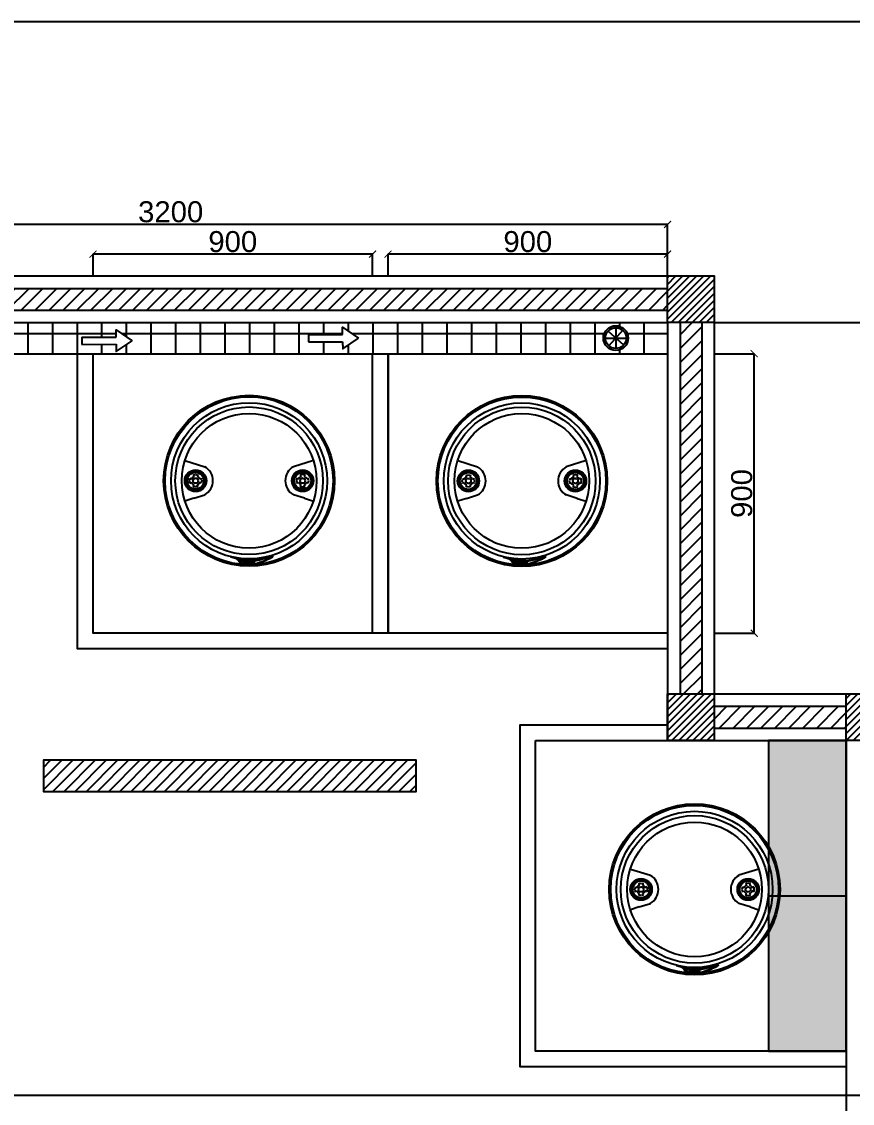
# Model space of a CAD drawing. Header units: millimetres. Extents: x -152054 to 94068, y -14280 to 91468.
# Drawn here: x -74849 to -72174, y 28618 to 32099 of the extents above; entities that cross this region are included whole.
import ezdxf

# ---------------------------------------------------------------- set-up
doc = ezdxf.new("R2010")
doc.units = ezdxf.units.MM
doc.layers.add('Edges', color=7, linetype='Continuous')
doc.styles.get("Standard").update_dxf_attribs({"font": 'arial.ttf'})
doc.dimstyles.new('ISO-25', dxfattribs={"dimtxt": 67.5, "dimasz": 22.5, "dimexe": 1.25, "dimexo": 0.625, "dimgap": 5.63, "dimtad": 1, "dimtoh": 1, "dimdec": 0, "dimtxsty": 'Standard', "dimblk": 'ARCHTICK', "dimcen": 2.5, "dimclrd": 40, "dimclre": 40, "dimclrt": 1, "dimadec": 0, "dimazin": 0, "dimtfac": 1, "dimtdec": 0, "dimtmove": 0, "dimatfit": 3, "dimldrblk": 'BOXFILLED', "dimfxl": 1, "dimarcsym": 0})
pattern_1 = [(45, (17246.474, -14624.232), (-22.45064, 22.45064), [])]

# ---------------------------------------------------------------- blocks, each defined once
blk = doc.blocks.new('plasticwaterdrumplan')
at = {"layer": 'Edges'}
for p, q in [((19.15, 3.55), (22, 2.66)), ((37.52, 3.55), (34.66, 2.66)), ((19.8, 0.65), (19.83, 0.88)), ((19.83, 0.42), (19.8, 0.65)), ((19.83, 0.88), (19.88, 1)), ((19.88, 0.3), (19.83, 0.42)), ((19.88, 1), (20.09, 0.86)), ((19.88, 0.3), (20.09, 0.44)), ((20.09, 0.86), (20.13, 0.97)), ((20.13, 0.33), (20.09, 0.44)), ((20.13, 0.97), (20.23, 1.1)), ((20.23, 0.2), (20.13, 0.33)), ((20.23, 1.1), (20.36, 1.2)), ((20.36, 0.1), (20.23, 0.2)), ((20.33, 1.45), (20.45, 1.5)), ((20.33, 1.45), (20.47, 1.24)), ((20.33, -0.15), (20.47, 0.06)), ((20.36, 1.2), (20.47, 1.24)), ((20.47, 0.06), (20.36, 0.1)), ((20.45, 1.5), (20.68, 1.53)), ((20.68, 1.53), (20.91, 1.5)), ((20.68, 1.01), (20.77, 1)), ((21.03, 1.45), (20.89, 1.24)), ((20.89, 1.24), (21, 1.2)), ((21, 0.1), (20.89, 0.06)), ((21.03, -0.15), (20.89, 0.06)), ((20.91, 1.5), (21.03, 1.45)), ((21, 1.2), (21.13, 1.1)), ((21.13, 0.2), (21, 0.1)), ((21.13, 1.1), (21.23, 0.97)), ((21.23, 0.33), (21.13, 0.2)), ((21.23, 0.97), (21.27, 0.86)), ((21.27, 0.44), (21.23, 0.33)), ((21.48, 1), (21.27, 0.86)), ((21.48, 0.3), (21.27, 0.44)), ((21.48, 1), (21.53, 0.88)), ((21.53, 0.42), (21.48, 0.3)), ((21.53, 0.88), (21.56, 0.65)), ((21.56, 0.65), (21.53, 0.42)), ((35.13, 0.88), (35.1, 0.65)), ((35.1, 0.65), (35.13, 0.42)), ((35.19, 1), (35.13, 0.88)), ((35.13, 0.42), (35.19, 0.3)), ((35.19, 1), (35.39, 0.86)), ((35.19, 0.3), (35.39, 0.44)), ((35.44, 0.97), (35.39, 0.86)), ((35.39, 0.44), (35.44, 0.33)), ((35.54, 1.1), (35.44, 0.97)), ((35.44, 0.33), (35.54, 0.2)), ((35.67, 1.2), (35.54, 1.1)), ((35.54, 0.2), (35.67, 0.1)), ((35.76, 1.5), (35.63, 1.45)), ((35.63, 1.45), (35.78, 1.24)), ((35.63, -0.15), (35.78, 0.06)), ((35.78, 1.24), (35.67, 1.2)), ((35.67, 0.1), (35.78, 0.06)), ((35.99, 1.53), (35.76, 1.5)), ((35.99, 1.01), (35.89, 1)), ((36.22, 1.5), (35.99, 1.53)), ((36.34, 1.45), (36.2, 1.24)), ((36.3, 1.2), (36.2, 1.24)), ((36.2, 0.06), (36.3, 0.1)), ((36.34, -0.15), (36.2, 0.06)), ((36.34, 1.45), (36.22, 1.5)), ((36.44, 1.1), (36.3, 1.2)), ((36.3, 0.1), (36.44, 0.2)), ((36.54, 0.97), (36.44, 1.1)), ((36.44, 0.2), (36.54, 0.33)), ((36.58, 0.86), (36.54, 0.97)), ((36.54, 0.33), (36.58, 0.44)), ((36.79, 1), (36.58, 0.86)), ((36.79, 0.3), (36.58, 0.44)), ((36.84, 0.88), (36.79, 1)), ((36.79, 0.3), (36.84, 0.42)), ((36.87, 0.65), (36.84, 0.88)), ((36.84, 0.42), (36.87, 0.65)), ((20.45, -0.2), (20.33, -0.15)), ((20.41, -1.85), (22, -1.35)), ((20.68, -0.23), (20.45, -0.2)), ((20.91, -0.2), (20.68, -0.23)), ((21.03, -0.15), (20.91, -0.2)), ((36.26, -1.85), (34.66, -1.35)), ((35.63, -0.15), (35.76, -0.2)), ((35.76, -0.2), (35.99, -0.23)), ((35.99, -0.23), (36.22, -0.2)), ((36.22, -0.2), (36.34, -0.15)), ((20.41, -1.85), (19.15, -2.26)), ((36.26, -1.85), (37.52, -2.26)), ((25.72, -10.23), (26.59, -10.46)), ((25.73, -10.21), (26.78, -10.49)), ((26.36, -10.41), (26.54, -10.46)), ((26.36, -10.43), (26.53, -10.48)), ((26.54, -10.46), (26.53, -10.48)), ((26.54, -10.46), (26.59, -10.47)), ((26.59, -10.46), (26.6, -10.46)), ((26.6, -10.48), (26.59, -10.47)), ((26.62, -10.47), (26.6, -10.46)), ((26.6, -10.46), (26.75, -10.5)), ((26.61, -10.48), (26.6, -10.48)), ((26.61, -10.48), (26.61, -10.49)), ((26.62, -10.5), (26.61, -10.49)), ((26.63, -10.48), (26.62, -10.47)), ((26.62, -10.47), (26.62, -10.47)), ((26.63, -10.5), (26.62, -10.5)), ((26.64, -10.49), (26.63, -10.48)), ((26.63, -10.51), (26.63, -10.5)), ((26.64, -10.52), (26.63, -10.51)), ((26.65, -10.5), (26.64, -10.49)), ((26.64, -10.49), (26.64, -10.49)), ((26.64, -10.53), (26.64, -10.52)), ((26.64, -10.54), (26.64, -10.53)), ((26.64, -10.57), (26.65, -10.54)), ((26.65, -10.54), (26.64, -10.54)), ((26.64, -10.59), (26.64, -10.57)), ((26.65, -10.61), (26.64, -10.59)), ((26.65, -10.51), (26.65, -10.5)), ((26.66, -10.52), (26.65, -10.51)), ((26.65, -10.51), (26.65, -10.51)), ((26.65, -10.54), (26.67, -10.53)), ((26.66, -10.53), (26.65, -10.55)), ((26.65, -10.55), (26.65, -10.54)), ((26.65, -10.55), (26.65, -10.55)), ((26.66, -10.64), (26.65, -10.61)), ((26.66, -10.53), (26.66, -10.52)), ((26.67, -10.56), (26.66, -10.57)), ((26.66, -10.57), (26.66, -10.59)), ((26.66, -10.59), (26.66, -10.6)), ((26.66, -10.6), (26.67, -10.62)), ((26.68, -10.66), (26.66, -10.64)), ((26.67, -10.53), (26.69, -10.51)), ((26.68, -10.54), (26.67, -10.56)), ((26.67, -10.62), (26.69, -10.64)), ((26.7, -10.53), (26.68, -10.54)), ((26.7, -10.67), (26.68, -10.66)), ((26.69, -10.51), (26.72, -10.5)), ((26.7, -10.56), (26.69, -10.59)), ((26.69, -10.59), (26.7, -10.63)), ((26.69, -10.64), (26.71, -10.65)), ((26.72, -10.53), (26.7, -10.53)), ((26.72, -10.54), (26.7, -10.56)), ((26.7, -10.63), (26.72, -10.65)), ((26.73, -10.68), (26.7, -10.67)), ((26.71, -10.65), (26.73, -10.66)), ((26.72, -10.5), (26.75, -10.5)), ((26.74, -10.52), (26.72, -10.53)), ((26.75, -10.53), (26.72, -10.54)), ((26.72, -10.65), (26.77, -10.66)), ((26.73, -10.66), (26.76, -10.67)), ((26.75, -10.69), (26.73, -10.68)), ((26.77, -10.53), (26.74, -10.52)), ((26.75, -10.5), (26.77, -10.5)), ((26.75, -10.5), (26.77, -10.51)), ((26.78, -10.54), (26.75, -10.53)), ((26.78, -10.69), (26.75, -10.69)), ((26.76, -10.67), (26.77, -10.66)), ((26.77, -10.5), (26.8, -10.51)), ((26.8, -10.51), (26.77, -10.51)), ((26.79, -10.54), (26.77, -10.53)), ((26.77, -10.66), (26.81, -10.68)), ((26.78, -10.49), (27.01, -10.56)), ((26.78, -10.49), (26.8, -10.51)), ((26.78, -10.54), (26.8, -10.55)), ((26.81, -10.68), (26.78, -10.69)), ((26.81, -10.55), (26.79, -10.54)), ((26.8, -10.51), (26.82, -10.53)), ((26.81, -10.55), (26.8, -10.55)), ((26.81, -10.55), (26.81, -10.55)), ((26.81, -10.55), (26.85, -10.56)), ((26.81, -10.68), (26.81, -10.68)), ((26.81, -10.68), (26.93, -10.71)), ((26.82, -10.53), (26.84, -10.55)), ((26.84, -10.55), (26.85, -10.56)), ((26.85, -10.56), (27.07, -10.63)), ((26.9, -10.77), (26.89, -10.83)), ((26.89, -10.83), (26.9, -10.77)), ((26.93, -10.72), (26.9, -10.77)), ((26.9, -10.77), (26.93, -10.72)), ((26.9, -10.77), (26.91, -10.77)), ((26.9, -10.83), (26.91, -10.77)), ((26.9, -10.77), (26.9, -10.77)), ((26.9, -10.83), (26.91, -10.78)), ((26.91, -10.78), (26.93, -10.73)), ((26.91, -10.77), (26.93, -10.73)), ((26.91, -10.77), (26.91, -10.78)), ((26.91, -10.83), (26.92, -10.78)), ((26.92, -10.78), (26.91, -10.83)), ((26.92, -10.78), (26.94, -10.73)), ((26.94, -10.73), (26.92, -10.78)), ((26.93, -10.71), (26.93, -10.72)), ((26.93, -10.72), (26.94, -10.71)), ((26.94, -10.71), (26.93, -10.71)), ((26.93, -10.73), (26.94, -10.72)), ((26.93, -10.73), (26.94, -10.72)), ((26.93, -10.73), (26.93, -10.72)), ((26.93, -10.72), (26.93, -10.72)), ((26.93, -10.73), (26.93, -10.73)), ((26.94, -10.72), (26.94, -10.71)), ((26.95, -10.72), (26.94, -10.73)), ((26.94, -10.73), (26.95, -10.72)), ((26.95, -10.72), (26.94, -10.72)), ((26.94, -10.72), (26.94, -10.72)), ((27.05, -10.75), (26.95, -10.72)), ((26.95, -10.72), (26.95, -10.72)), ((27.02, -10.78), (27, -10.85)), ((27.05, -10.75), (27.02, -10.78)), ((27.26, -10.81), (27.05, -10.75)), ((27.07, -10.63), (27.11, -10.63)), ((27.08, -10.63), (27.07, -10.63)), ((27.08, -10.63), (27.11, -10.63)), ((27.09, -10.64), (27.08, -10.63)), ((27.09, -10.64), (27.11, -10.63)), ((27.1, -10.64), (27.09, -10.64)), ((27.1, -10.64), (27.11, -10.64)), ((27.11, -10.64), (27.1, -10.64)), ((27.17, -10.64), (27.11, -10.63)), ((27.11, -10.63), (27.11, -10.63)), ((27.11, -10.63), (27.11, -10.63)), ((27.11, -10.63), (27.17, -10.64)), ((27.11, -10.63), (27.17, -10.64)), ((27.11, -10.64), (27.11, -10.63)), ((27.11, -10.64), (27.11, -10.64)), ((27.11, -10.64), (27.17, -10.65)), ((27.11, -10.64), (27.17, -10.65)), ((27.15, -10.65), (27.11, -10.64)), ((27.17, -10.66), (27.15, -10.65)), ((28.04, -10.93), (27.15, -10.65)), ((27.44, -10.69), (27.17, -10.64)), ((27.44, -10.68), (27.17, -10.64)), ((27.44, -10.68), (27.17, -10.64)), ((27.43, -10.7), (27.17, -10.65)), ((27.44, -10.69), (27.17, -10.65)), ((27.17, -10.66), (27.43, -10.7)), ((27.27, -10.85), (27.26, -10.81)), ((28, -11.04), (27.26, -10.81)), ((27.43, -10.7), (27.7, -10.74)), ((27.7, -10.73), (27.43, -10.7)), ((27.44, -10.68), (27.71, -10.72)), ((27.71, -10.72), (27.44, -10.68)), ((27.71, -10.73), (27.44, -10.69)), ((27.71, -10.72), (27.44, -10.69)), ((27.98, -10.76), (27.7, -10.73)), ((27.7, -10.74), (27.98, -10.76)), ((27.71, -10.72), (27.98, -10.74)), ((27.98, -10.75), (27.71, -10.72)), ((27.98, -10.75), (27.71, -10.72)), ((27.98, -10.75), (27.71, -10.73)), ((28.25, -10.76), (27.98, -10.74)), ((28.25, -10.77), (27.98, -10.75)), ((28.25, -10.77), (27.98, -10.75)), ((28.25, -10.76), (27.98, -10.75)), ((28.25, -10.78), (27.98, -10.76)), ((27.98, -10.76), (28.25, -10.78)), ((28.25, -10.76), (28.52, -10.77)), ((28.52, -10.77), (28.25, -10.76)), ((28.52, -10.78), (28.25, -10.77)), ((28.52, -10.78), (28.25, -10.77)), ((28.25, -10.78), (28.52, -10.79)), ((28.52, -10.79), (28.25, -10.78)), ((28.52, -10.77), (28.79, -10.77)), ((28.79, -10.77), (28.52, -10.77)), ((28.79, -10.78), (28.52, -10.78)), ((28.79, -10.78), (28.52, -10.78)), ((28.52, -10.79), (28.79, -10.79)), ((28.79, -10.79), (28.52, -10.79)), ((29.06, -10.76), (28.79, -10.77)), ((29.06, -10.76), (28.79, -10.77)), ((29.06, -10.77), (28.79, -10.78)), ((29.06, -10.77), (28.79, -10.78)), ((29.06, -10.78), (28.79, -10.79)), ((28.79, -10.79), (29.06, -10.78)), ((29.06, -10.76), (29.33, -10.74)), ((29.33, -10.75), (29.06, -10.77)), ((29.33, -10.75), (29.06, -10.76)), ((29.06, -10.78), (29.33, -10.76)), ((29.33, -10.76), (29.06, -10.78)), ((29.33, -10.76), (29.06, -10.77)), ((29.81, -10.63), (29.33, -10.75)), ((29.8, -10.63), (29.33, -10.75)), ((29.8, -10.63), (29.33, -10.74)), ((29.81, -10.64), (29.33, -10.75)), ((29.33, -10.75), (29.33, -10.74)), ((29.33, -10.75), (29.33, -10.75)), ((29.33, -10.75), (29.33, -10.75)), ((29.33, -10.75), (29.34, -10.76)), ((29.33, -10.75), (29.33, -10.76)), ((29.33, -10.76), (29.33, -10.76)), ((29.33, -10.76), (29.34, -10.76)), ((29.33, -10.77), (29.34, -10.76)), ((29.33, -10.76), (29.33, -10.76)), ((29.33, -10.76), (29.33, -10.76)), ((29.33, -10.76), (29.34, -10.76)), ((29.33, -10.76), (29.33, -10.76)), ((29.33, -10.76), (29.33, -10.77)), ((29.33, -10.76), (29.33, -10.76)), ((29.81, -10.64), (29.34, -10.76)), ((29.34, -10.76), (29.81, -10.65)), ((29.34, -10.76), (29.34, -10.76)), ((30.28, -10.5), (29.8, -10.63)), ((30.28, -10.5), (29.8, -10.63)), ((30.28, -10.51), (29.81, -10.63)), ((30.28, -10.51), (29.81, -10.64)), ((30.29, -10.51), (29.81, -10.64)), ((29.81, -10.65), (30.29, -10.52)), ((30.76, -10.36), (30.28, -10.5)), ((30.76, -10.37), (30.28, -10.51)), ((30.76, -10.37), (30.28, -10.5)), ((30.76, -10.37), (30.28, -10.51)), ((30.29, -10.52), (30.76, -10.38)), ((30.76, -10.38), (30.29, -10.51)), ((30.32, -10.87), (30.8, -10.67)), ((30.8, -10.67), (30.32, -10.87)), ((30.8, -10.68), (30.32, -10.88)), ((30.81, -10.68), (30.33, -10.88)), ((30.81, -10.68), (30.33, -10.88)), ((30.33, -10.88), (30.81, -10.69)), ((30.76, -10.36), (31.23, -10.22)), ((30.76, -10.38), (31.3, -10.22)), ((31.23, -10.22), (30.76, -10.37)), ((31.23, -10.22), (30.76, -10.37)), ((31.24, -10.23), (30.76, -10.38)), ((31.23, -10.23), (30.76, -10.37)), ((30.8, -10.67), (31.26, -10.46)), ((31.27, -10.46), (30.8, -10.67)), ((31.27, -10.46), (30.8, -10.68)), ((31.28, -10.47), (30.81, -10.69)), ((31.27, -10.47), (30.81, -10.68)), ((31.28, -10.47), (30.81, -10.68)), ((31.26, -10.21), (31.23, -10.22)), ((31.26, -10.21), (31.23, -10.22)), ((31.27, -10.21), (31.23, -10.22)), ((31.27, -10.22), (31.23, -10.23)), ((31.27, -10.22), (31.24, -10.23)), ((31.26, -10.21), (31.3, -10.2)), ((31.3, -10.2), (31.26, -10.21)), ((31.26, -10.46), (31.33, -10.42)), ((31.3, -10.2), (31.27, -10.21)), ((31.3, -10.21), (31.27, -10.22)), ((31.3, -10.21), (31.27, -10.22)), ((31.3, -10.44), (31.27, -10.46)), ((31.31, -10.45), (31.27, -10.46)), ((31.31, -10.45), (31.27, -10.47)), ((31.31, -10.45), (31.28, -10.47)), ((31.31, -10.45), (31.28, -10.47)), ((31.3, -10.2), (31.33, -10.19)), ((31.33, -10.19), (31.3, -10.2)), ((31.33, -10.19), (31.3, -10.2)), ((31.34, -10.2), (31.3, -10.21)), ((31.33, -10.2), (31.3, -10.21)), ((31.3, -10.22), (31.34, -10.21)), ((31.34, -10.43), (31.3, -10.44)), ((31.34, -10.43), (31.31, -10.45)), ((31.35, -10.43), (31.31, -10.45)), ((31.35, -10.43), (31.31, -10.45)), ((31.31, -10.45), (31.35, -10.44)), ((31.36, -10.18), (31.33, -10.19)), ((31.37, -10.18), (31.33, -10.19)), ((31.37, -10.18), (31.33, -10.19)), ((31.37, -10.19), (31.33, -10.2)), ((31.33, -10.42), (31.4, -10.39)), ((31.34, -10.21), (31.4, -10.19)), ((31.37, -10.19), (31.34, -10.2)), ((31.38, -10.41), (31.34, -10.43)), ((31.37, -10.41), (31.34, -10.43)), ((31.38, -10.41), (31.35, -10.43)), ((31.35, -10.44), (31.39, -10.42)), ((31.38, -10.42), (31.35, -10.43)), ((31.4, -10.17), (31.36, -10.18)), ((31.4, -10.17), (31.37, -10.18)), ((31.4, -10.18), (31.37, -10.19)), ((31.4, -10.18), (31.37, -10.18)), ((31.4, -10.18), (31.37, -10.19)), ((31.41, -10.39), (31.37, -10.41)), ((31.41, -10.39), (31.38, -10.41)), ((31.42, -10.4), (31.38, -10.42)), ((31.42, -10.4), (31.38, -10.41)), ((31.42, -10.4), (31.39, -10.42)), ((31.4, -10.17), (31.43, -10.16)), ((31.43, -10.16), (31.4, -10.17)), ((31.44, -10.17), (31.4, -10.18)), ((31.43, -10.17), (31.4, -10.18)), ((31.43, -10.17), (31.4, -10.18)), ((31.4, -10.19), (31.44, -10.18)), ((31.4, -10.39), (31.44, -10.37)), ((31.45, -10.37), (31.41, -10.39)), ((31.44, -10.37), (31.41, -10.39)), ((31.42, -10.4), (31.46, -10.38)), ((31.45, -10.38), (31.42, -10.4)), ((31.45, -10.38), (31.42, -10.4)), ((31.47, -10.15), (31.43, -10.16)), ((31.47, -10.15), (31.43, -10.16)), ((31.47, -10.16), (31.43, -10.17)), ((31.47, -10.16), (31.43, -10.17)), ((31.44, -10.18), (31.5, -10.16)), ((31.47, -10.17), (31.44, -10.17)), ((31.44, -10.37), (31.51, -10.33)), ((31.48, -10.35), (31.44, -10.37)), ((31.48, -10.36), (31.45, -10.37)), ((31.49, -10.36), (31.45, -10.38)), ((31.49, -10.36), (31.45, -10.38)), ((31.46, -10.38), (31.49, -10.36)), ((31.5, -10.14), (31.47, -10.15)), ((31.5, -10.15), (31.47, -10.16)), ((31.5, -10.15), (31.47, -10.15)), ((31.5, -10.15), (31.47, -10.16)), ((31.5, -10.16), (31.47, -10.17)), ((31.51, -10.33), (31.48, -10.35)), ((31.52, -10.34), (31.48, -10.36)), ((31.53, -10.34), (31.49, -10.36)), ((31.52, -10.34), (31.49, -10.36)), ((31.52, -10.34), (31.49, -10.36)), ((31.5, -10.14), (31.53, -10.13)), ((31.54, -10.14), (31.5, -10.15)), ((31.54, -10.14), (31.5, -10.15)), ((31.53, -10.14), (31.5, -10.15)), ((31.5, -10.16), (31.54, -10.15)), ((31.54, -10.15), (31.5, -10.16)), ((31.51, -10.33), (31.54, -10.31)), ((31.55, -10.32), (31.51, -10.33)), ((31.56, -10.32), (31.52, -10.34)), ((31.55, -10.32), (31.52, -10.34)), ((31.56, -10.32), (31.52, -10.34)), ((31.57, -10.13), (31.53, -10.13)), ((31.57, -10.13), (31.53, -10.14)), ((31.56, -10.33), (31.53, -10.34)), ((31.57, -10.13), (31.54, -10.14)), ((31.57, -10.14), (31.54, -10.15)), ((31.57, -10.14), (31.54, -10.14)), ((31.54, -10.15), (31.59, -10.14)), ((31.54, -10.31), (31.61, -10.27)), ((31.59, -10.3), (31.55, -10.32)), ((31.58, -10.3), (31.55, -10.32)), ((31.59, -10.3), (31.56, -10.32)), ((31.59, -10.3), (31.56, -10.32)), ((31.56, -10.33), (31.6, -10.31)), ((31.6, -10.12), (31.57, -10.13)), ((31.6, -10.12), (31.57, -10.13)), ((31.6, -10.13), (31.57, -10.14)), ((31.6, -10.13), (31.57, -10.13)), ((31.59, -10.14), (31.57, -10.14)), ((31.61, -10.28), (31.58, -10.3)), ((31.6, -10.13), (31.59, -10.14)), ((31.59, -10.14), (31.6, -10.14)), ((31.61, -10.14), (31.59, -10.14)), ((31.59, -10.14), (31.59, -10.14)), ((31.62, -10.28), (31.59, -10.3)), ((31.62, -10.28), (31.59, -10.3)), ((31.63, -10.29), (31.59, -10.3)), ((31.6, -10.12), (31.63, -10.13)), ((31.63, -10.13), (31.6, -10.12)), ((31.6, -10.12), (31.6, -10.12)), ((31.62, -10.13), (31.6, -10.12)), ((31.6, -10.12), (31.6, -10.13)), ((31.62, -10.13), (31.6, -10.13)), ((31.62, -10.13), (31.6, -10.13)), ((31.6, -10.13), (31.6, -10.13)), ((31.6, -10.14), (31.62, -10.15)), ((31.63, -10.29), (31.6, -10.31)), ((31.63, -10.15), (31.61, -10.14)), ((31.61, -10.27), (31.66, -10.24)), ((31.65, -10.26), (31.61, -10.28)), ((31.64, -10.14), (31.62, -10.13)), ((31.64, -10.14), (31.62, -10.13)), ((31.62, -10.13), (31.62, -10.13)), ((31.65, -10.14), (31.62, -10.13)), ((31.62, -10.13), (31.62, -10.13)), ((31.62, -10.13), (31.63, -10.13)), ((31.62, -10.15), (31.64, -10.16)), ((31.65, -10.26), (31.62, -10.28)), ((31.66, -10.26), (31.62, -10.28)), ((31.65, -10.13), (31.63, -10.13)), ((31.63, -10.13), (31.63, -10.13)), ((31.65, -10.14), (31.63, -10.13)), ((31.65, -10.16), (31.63, -10.15)), ((31.66, -10.27), (31.63, -10.29)), ((31.66, -10.27), (31.63, -10.29)), ((31.66, -10.15), (31.64, -10.14)), ((31.65, -10.14), (31.64, -10.14)), ((31.64, -10.14), (31.64, -10.14)), ((31.65, -10.15), (31.64, -10.14)), ((31.64, -10.16), (31.65, -10.17)), ((31.67, -10.15), (31.65, -10.13)), ((31.65, -10.14), (31.65, -10.13)), ((31.67, -10.15), (31.65, -10.14)), ((31.67, -10.15), (31.65, -10.14)), ((31.65, -10.14), (31.65, -10.14)), ((31.67, -10.17), (31.65, -10.15)), ((31.66, -10.15), (31.65, -10.15)), ((31.66, -10.17), (31.65, -10.16)), ((31.65, -10.17), (31.66, -10.19)), ((31.67, -10.24), (31.65, -10.26)), ((31.68, -10.24), (31.65, -10.26)), ((31.67, -10.15), (31.66, -10.15)), ((31.68, -10.16), (31.66, -10.15)), ((31.67, -10.18), (31.66, -10.17)), ((31.66, -10.19), (31.67, -10.2)), ((31.67, -10.23), (31.66, -10.24)), ((31.66, -10.24), (31.67, -10.24)), ((31.66, -10.27), (31.7, -10.25)), ((31.69, -10.25), (31.66, -10.26)), ((31.69, -10.25), (31.66, -10.27)), ((31.7, -10.25), (31.66, -10.27)), ((31.67, -10.15), (31.69, -10.16)), ((31.67, -10.15), (31.67, -10.15)), ((31.68, -10.16), (31.67, -10.15)), ((31.67, -10.15), (31.67, -10.15)), ((31.68, -10.16), (31.67, -10.15)), ((31.67, -10.17), (31.68, -10.16)), ((31.68, -10.18), (31.67, -10.17)), ((31.68, -10.2), (31.67, -10.18)), ((31.67, -10.2), (31.67, -10.22)), ((31.67, -10.22), (31.67, -10.23)), ((31.67, -10.24), (31.68, -10.23)), ((31.67, -10.24), (31.68, -10.24)), ((31.68, -10.16), (31.69, -10.16)), ((31.7, -10.18), (31.68, -10.16)), ((31.68, -10.16), (31.68, -10.16)), ((31.68, -10.16), (31.68, -10.16)), ((31.69, -10.18), (31.68, -10.16)), ((31.69, -10.18), (31.68, -10.16)), ((31.69, -10.2), (31.68, -10.18)), ((31.69, -10.18), (31.68, -10.18)), ((31.68, -10.21), (31.68, -10.2)), ((31.68, -10.23), (31.68, -10.21)), ((31.68, -10.24), (31.69, -10.23)), ((31.68, -10.24), (31.69, -10.25)), ((31.7, -10.17), (31.69, -10.16)), ((31.69, -10.19), (31.69, -10.18)), ((31.7, -10.19), (31.69, -10.18)), ((31.69, -10.18), (31.69, -10.18)), ((31.7, -10.18), (31.69, -10.18)), ((31.7, -10.19), (31.69, -10.19)), ((31.7, -10.21), (31.69, -10.19)), ((31.69, -10.19), (31.69, -10.2)), ((31.69, -10.21), (31.69, -10.2)), ((31.7, -10.21), (31.69, -10.21)), ((31.69, -10.23), (31.69, -10.21)), ((31.69, -10.23), (31.7, -10.21)), ((31.69, -10.25), (31.7, -10.23)), ((31.69, -10.25), (31.69, -10.23)), ((31.69, -10.23), (31.7, -10.23)), ((31.69, -10.23), (31.69, -10.23)), ((31.69, -10.25), (31.7, -10.25)), ((31.69, -10.25), (31.69, -10.25)), ((31.7, -10.19), (31.7, -10.17)), ((31.7, -10.18), (31.7, -10.17)), ((31.7, -10.19), (31.7, -10.18)), ((31.7, -10.19), (31.71, -10.21)), ((31.7, -10.19), (31.7, -10.19)), ((31.7, -10.21), (31.7, -10.19)), ((31.7, -10.21), (31.7, -10.19)), ((31.7, -10.19), (31.7, -10.19)), ((31.71, -10.21), (31.7, -10.23)), ((31.7, -10.21), (31.71, -10.21)), ((31.7, -10.23), (31.7, -10.21)), ((31.7, -10.21), (31.7, -10.21)), ((31.7, -10.21), (31.7, -10.21)), ((31.7, -10.23), (31.7, -10.21)), ((31.7, -10.25), (31.7, -10.23)), ((31.7, -10.23), (31.7, -10.23)), ((31.7, -10.25), (31.7, -10.23)), ((31.7, -10.23), (31.7, -10.23)), ((31.7, -10.25), (31.7, -10.25)), ((26.89, -10.83), (26.9, -10.88)), ((26.9, -10.88), (26.89, -10.83)), ((26.89, -10.83), (26.89, -10.83)), ((26.9, -10.83), (26.89, -10.83)), ((26.91, -10.88), (26.9, -10.83)), ((26.9, -10.88), (26.9, -10.83)), ((26.9, -10.83), (26.9, -10.83)), ((26.9, -10.88), (26.91, -10.93)), ((26.91, -10.88), (26.9, -10.88)), ((26.9, -10.88), (26.9, -10.88)), ((26.9, -10.88), (26.9, -10.88)), ((26.92, -10.93), (26.9, -10.88)), ((26.92, -10.93), (26.9, -10.88)), ((26.91, -10.83), (26.92, -10.88)), ((26.91, -10.88), (26.91, -10.83)), ((26.93, -10.93), (26.91, -10.88)), ((26.92, -10.93), (26.91, -10.88)), ((26.91, -10.93), (26.95, -10.98)), ((26.92, -10.93), (26.91, -10.93)), ((26.92, -10.88), (26.93, -10.93)), ((26.92, -10.93), (26.92, -10.93)), ((26.92, -10.93), (26.92, -10.93)), ((26.95, -10.98), (26.92, -10.93)), ((26.95, -10.97), (26.92, -10.93)), ((26.95, -10.98), (26.92, -10.93)), ((26.93, -10.93), (26.96, -10.97)), ((26.96, -10.97), (26.93, -10.93)), ((26.99, -11.01), (26.95, -10.97)), ((26.95, -10.98), (26.95, -10.97)), ((26.95, -10.98), (26.99, -11.02)), ((26.99, -11.01), (26.95, -10.98)), ((26.99, -11.01), (26.95, -10.98)), ((26.95, -10.98), (26.95, -10.98)), ((26.95, -10.98), (26.95, -10.98)), ((26.96, -10.97), (27, -11)), ((27, -11), (26.96, -10.97)), ((26.99, -11.01), (26.99, -11.01)), ((26.99, -11.01), (26.99, -11.01)), ((26.99, -11.01), (26.99, -11.02)), ((27.04, -11.03), (26.99, -11.01)), ((27.04, -11.03), (26.99, -11.01)), ((27.04, -11.04), (26.99, -11.01)), ((26.99, -11.02), (27.04, -11.04)), ((27, -10.85), (27.02, -10.91)), ((27, -11), (27.04, -11.02)), ((27.04, -11.03), (27, -11)), ((27.02, -10.91), (27.07, -10.96)), ((27.04, -11.02), (27.32, -11.11)), ((27.32, -11.13), (27.04, -11.03)), ((27.32, -11.12), (27.04, -11.03)), ((27.32, -11.12), (27.04, -11.03)), ((27.31, -11.13), (27.04, -11.04)), ((27.04, -11.04), (27.04, -11.04)), ((27.31, -11.13), (27.04, -11.04)), ((27.07, -10.96), (27.13, -10.98)), ((27.13, -10.98), (27.2, -10.96)), ((27.2, -10.96), (27.25, -10.91)), ((27.25, -10.91), (27.27, -10.85)), ((27.31, -11.13), (27.6, -11.21)), ((27.6, -11.2), (27.31, -11.13)), ((27.32, -11.11), (27.6, -11.19)), ((27.6, -11.19), (27.32, -11.12)), ((27.6, -11.2), (27.32, -11.12)), ((27.6, -11.2), (27.32, -11.13)), ((27.6, -11.19), (27.89, -11.24)), ((27.88, -11.25), (27.6, -11.19)), ((27.88, -11.25), (27.6, -11.2)), ((27.88, -11.25), (27.6, -11.2)), ((27.88, -11.26), (27.6, -11.2)), ((27.88, -11.26), (27.6, -11.21)), ((28.17, -11.28), (27.88, -11.25)), ((28.17, -11.29), (27.88, -11.25)), ((28.17, -11.28), (27.88, -11.25)), ((28.17, -11.29), (27.88, -11.26)), ((28.17, -11.29), (27.88, -11.26)), ((27.89, -11.24), (28.17, -11.27)), ((28.04, -11.11), (28, -11.04)), ((28.01, -11.04), (28, -11.04)), ((28.01, -11.04), (28.04, -11.1)), ((28.02, -11.05), (28.01, -11.04)), ((28.02, -11.05), (28.04, -11.1)), ((28.02, -11.05), (28.05, -11.09)), ((28.02, -11.05), (28.02, -11.05)), ((28.03, -11.05), (28.02, -11.05)), ((28.05, -11.09), (28.03, -11.05)), ((28.03, -11.05), (28.05, -11.09)), ((28.03, -11.05), (28.05, -11.09)), ((28.03, -11.05), (28.03, -11.05)), ((28.03, -11.05), (28.03, -11.05)), ((28.03, -11.05), (28.07, -11.06)), ((28.04, -10.93), (28.09, -10.9)), ((28.05, -10.93), (28.04, -10.93)), ((28.05, -11.09), (28.04, -11.1)), ((28.04, -11.1), (28.04, -11.1)), ((28.04, -11.1), (28.13, -11.12)), ((28.04, -11.1), (28.12, -11.12)), ((28.13, -11.13), (28.04, -11.11)), ((28.1, -10.9), (28.05, -10.93)), ((28.1, -10.91), (28.05, -10.93)), ((28.05, -10.93), (28.05, -10.93)), ((28.06, -10.93), (28.05, -10.93)), ((28.12, -11.11), (28.05, -11.09)), ((28.05, -11.09), (28.05, -11.09)), ((28.05, -11.09), (28.05, -11.09)), ((28.05, -11.09), (28.12, -11.12)), ((28.05, -11.09), (28.12, -11.11)), ((28.1, -10.91), (28.06, -10.93)), ((28.1, -10.91), (28.06, -10.94)), ((28.06, -10.94), (28.1, -10.92)), ((28.06, -10.94), (28.06, -10.93)), ((28.06, -10.94), (28.11, -10.95)), ((28.06, -10.94), (28.06, -10.94)), ((28.08, -11.07), (28.07, -11.06)), ((28.08, -11.07), (28.09, -11.07)), ((28.09, -10.9), (28.18, -10.92)), ((28.09, -11.07), (28.1, -11.07)), ((28.09, -11.07), (28.09, -11.07)), ((28.09, -11.07), (28.09, -11.07)), ((28.18, -10.92), (28.1, -10.9)), ((28.1, -10.91), (28.1, -10.9)), ((28.18, -10.93), (28.1, -10.91)), ((28.17, -10.93), (28.1, -10.91)), ((28.1, -10.91), (28.1, -10.91)), ((28.17, -10.93), (28.1, -10.91)), ((28.1, -10.91), (28.1, -10.91)), ((28.1, -10.92), (28.1, -10.91)), ((28.1, -10.92), (28.17, -10.94)), ((28.1, -11.07), (28.1, -11.07)), ((28.1, -11.07), (28.1, -11.07)), ((28.11, -11.07), (28.1, -11.07)), ((28.11, -10.95), (28.11, -10.95)), ((28.11, -10.95), (28.11, -10.95)), ((28.14, -10.96), (28.11, -10.95)), ((28.11, -10.95), (28.11, -10.95)), ((28.11, -10.95), (28.11, -10.95)), ((28.11, -11.07), (28.14, -11.07)), ((28.19, -11.07), (28.12, -11.11)), ((28.12, -11.11), (28.19, -11.07)), ((28.12, -11.12), (28.2, -11.08)), ((28.12, -11.12), (28.19, -11.08)), ((28.12, -11.12), (28.12, -11.11)), ((28.12, -11.11), (28.12, -11.11)), ((28.13, -11.12), (28.12, -11.12)), ((28.12, -11.12), (28.12, -11.12)), ((28.13, -11.12), (28.2, -11.08)), ((28.2, -11.09), (28.13, -11.13)), ((28.17, -10.99), (28.14, -10.96)), ((28.14, -11.07), (28.16, -11.05)), ((28.16, -11.05), (28.17, -11.02)), ((28.18, -10.93), (28.17, -10.93)), ((28.17, -10.93), (28.17, -10.93)), ((28.17, -10.93), (28.17, -10.94)), ((28.21, -11), (28.17, -10.93)), ((28.21, -11), (28.17, -10.93)), ((28.17, -10.94), (28.21, -11)), ((28.17, -11.02), (28.17, -10.99)), ((28.17, -11.27), (28.46, -11.29)), ((28.46, -11.29), (28.17, -11.28)), ((28.46, -11.3), (28.17, -11.28)), ((28.17, -11.29), (28.46, -11.31)), ((28.46, -11.3), (28.17, -11.29)), ((28.46, -11.3), (28.17, -11.29)), ((28.18, -10.92), (28.18, -10.93)), ((28.22, -11), (28.18, -10.92)), ((28.18, -10.92), (28.23, -11)), ((28.22, -11), (28.18, -10.93)), ((28.21, -11), (28.19, -11.07)), ((28.19, -11.08), (28.21, -11)), ((28.19, -11.07), (28.21, -11)), ((28.19, -11.08), (28.19, -11.07)), ((28.19, -11.07), (28.19, -11.07)), ((28.2, -11.08), (28.19, -11.08)), ((28.23, -11), (28.2, -11.09)), ((28.2, -11.08), (28.22, -11)), ((28.2, -11.08), (28.22, -11)), ((28.2, -11.08), (28.2, -11.08)), ((28.21, -11), (28.22, -11)), ((28.21, -11), (28.21, -11)), ((28.21, -11), (28.21, -11)), ((28.22, -11), (28.22, -11)), ((28.43, -10.93), (29.05, -10.92)), ((28.44, -11.17), (28.43, -10.93)), ((28.43, -10.93), (28.44, -10.94)), ((29.04, -10.93), (28.44, -10.94)), ((29.04, -10.93), (28.44, -10.94)), ((28.44, -10.94), (28.44, -11.16)), ((28.44, -10.94), (28.45, -11.16)), ((28.44, -10.94), (28.45, -10.95)), ((28.44, -10.94), (28.44, -10.94)), ((29.04, -11.15), (28.44, -11.16)), ((28.44, -11.16), (28.44, -11.17)), ((28.45, -11.16), (28.44, -11.16)), ((28.44, -11.17), (29.05, -11.16)), ((28.45, -10.95), (29.03, -10.94)), ((29.03, -10.94), (28.45, -10.95)), ((29.03, -10.94), (28.45, -10.95)), ((28.46, -11.15), (28.45, -10.95)), ((28.45, -10.95), (28.45, -11.15)), ((28.45, -10.95), (28.45, -10.95)), ((28.45, -10.95), (28.45, -10.95)), ((28.45, -10.95), (28.45, -11.15)), ((29.03, -11.14), (28.45, -11.15)), ((28.45, -11.15), (28.45, -11.15)), ((28.45, -11.15), (28.45, -11.16)), ((28.46, -11.15), (28.45, -11.15)), ((29.04, -11.15), (28.45, -11.16)), ((29.03, -11.15), (28.45, -11.15)), ((29.03, -11.14), (28.46, -11.15)), ((28.46, -11.29), (28.75, -11.28)), ((28.75, -11.29), (28.46, -11.29)), ((28.75, -11.29), (28.46, -11.3)), ((28.76, -11.29), (28.46, -11.3)), ((28.76, -11.3), (28.46, -11.3)), ((28.76, -11.3), (28.46, -11.31)), ((28.75, -11.28), (29.04, -11.25)), ((29.04, -11.26), (28.75, -11.29)), ((29.04, -11.26), (28.75, -11.29)), ((29.05, -11.27), (28.76, -11.3)), ((29.05, -11.27), (28.76, -11.29)), ((29.05, -11.27), (28.76, -11.3)), ((29.03, -10.94), (29.04, -10.93)), ((29.03, -10.94), (29.03, -11.14)), ((29.03, -11.15), (29.03, -10.94)), ((29.03, -11.14), (29.03, -10.94)), ((29.03, -10.94), (29.03, -10.94)), ((29.03, -10.94), (29.03, -10.94)), ((29.03, -11.15), (29.03, -11.14)), ((29.03, -11.14), (29.03, -11.14)), ((29.04, -11.15), (29.03, -11.15)), ((29.04, -10.93), (29.05, -10.92)), ((29.04, -11.15), (29.04, -10.93)), ((29.04, -11.15), (29.04, -10.93)), ((29.04, -10.93), (29.04, -10.93)), ((29.05, -11.16), (29.04, -11.15)), ((29.04, -11.15), (29.04, -11.15)), ((29.04, -11.25), (29.33, -11.21)), ((29.33, -11.21), (29.04, -11.26)), ((29.33, -11.22), (29.04, -11.26)), ((29.05, -10.92), (29.05, -11.16)), ((29.33, -11.22), (29.05, -11.27)), ((29.33, -11.22), (29.05, -11.27)), ((29.05, -11.27), (29.33, -11.23)), ((29.83, -11.05), (29.33, -11.22)), ((29.33, -11.21), (29.83, -11.05)), ((29.83, -11.06), (29.33, -11.22)), ((29.83, -11.06), (29.33, -11.22)), ((29.84, -11.06), (29.33, -11.23)), ((29.84, -11.07), (29.33, -11.23)), ((29.33, -11.21), (29.33, -11.21)), ((29.33, -11.21), (29.33, -11.21)), ((29.33, -11.21), (29.33, -11.21)), ((29.33, -11.21), (29.33, -11.21)), ((29.33, -11.21), (29.33, -11.21)), ((29.33, -11.21), (29.33, -11.21)), ((29.33, -11.21), (29.33, -11.21)), ((29.33, -11.21), (29.33, -11.22)), ((29.33, -11.22), (29.33, -11.23)), ((29.33, -11.22), (29.33, -11.22)), ((29.33, -11.22), (29.33, -11.22)), ((29.33, -11.22), (29.33, -11.22)), ((29.33, -11.22), (29.33, -11.22)), ((29.33, -11.23), (29.33, -11.23)), ((30.32, -10.87), (29.83, -11.05)), ((29.83, -11.05), (30.32, -10.87)), ((30.32, -10.88), (29.83, -11.06)), ((30.33, -10.88), (29.83, -11.06)), ((30.33, -10.88), (29.84, -11.07)), ((30.33, -10.88), (29.84, -11.06))]:
    blk.add_line(p, q, dxfattribs=at)
for centre, radius in [((28.33, 0.65), 12.22), ((28.33, 0.65), 12), ((28.33, 0.65), 11.16), ((28.33, 0.65), 10.55), ((28.33, 0.65), 9.63), ((20.68, 0.65), 1.55), ((20.68, 0.65), 1.39), ((20.68, 0.65), 1.33), ((20.68, 0.65), 1.2), ((35.99, 0.65), 1.55), ((35.99, 0.65), 1.39), ((35.99, 0.65), 1.33), ((35.99, 0.65), 1.2), ((20.68, 0.65), 0.36), ((35.99, 0.65), 0.36)]:
    blk.add_circle(centre, radius, dxfattribs=at)
for centre, start, end in [((20.85, 0.65), 299.8169, 60.1831), ((35.81, 0.65), 119.8169, 240.1831)]:
    blk.add_arc(centre, 2.31, start, end, dxfattribs=at)
blk = doc.blocks.new('_ArchTick')
at = {"color": 0, "linetype": 'ByBlock', "const_width": 0.15}
blk.add_lwpolyline([(-0.5, -0.5), (0.5, 0.5)], dxfattribs=at)
blk = doc.blocks.new('*D118')
at = {"color": 40, "lineweight": -2, "transparency": 16777216}
for p, q in [((-75969.2, 31281.4), (-75969.2, 31448.2)), ((-72769.2, 31446.9), (-75969.2, 31446.9)), ((-72769.2, 31281.4), (-72769.2, 31448.2))]:
    blk.add_line(p, q, dxfattribs=at)
at = {"layer": 'Defpoints', "color": 0, "transparency": 16777216}
for p in [(-75969.2, 31446.9), (-75969.2, 31280.7), (-72769.2, 31280.7)]:
    blk.add_point(p, dxfattribs=at)
at = {"color": 40, "lineweight": -2, "transparency": 16777216, "xscale": 22.5, "yscale": 22.5, "zscale": 22.5, "rotation": 180}
blk.add_blockref('_ArchTick', (-75969.2, 31446.9), dxfattribs=at)
at = {"color": 40, "lineweight": -2, "transparency": 16777216, "xscale": 22.5, "yscale": 22.5, "zscale": 22.5}
blk.add_blockref('_ArchTick', (-72769.2, 31446.9), dxfattribs=at)
at = {"color": 1, "transparency": 16777216, "insert": (-74369.2, 31487), "char_height": 67.5, "attachment_point": 5}
blk.add_mtext('3200', dxfattribs=at)
blk = doc.blocks.new('_BoxFilled')
at = {"color": 0, "linetype": 'ByBlock', "lineweight": -2}
blk.add_line((-0.5, 0), (-1, 0), dxfattribs=at)
at = {"color": 0, "linetype": 'ByBlock'}
blk.add_solid([(-0.5, 0.5), (0.5, 0.5), (-0.5, -0.5), (0.5, -0.5)], dxfattribs=at)
blk = doc.blocks.new('*D106')
at = {"color": 40, "lineweight": -2, "transparency": 16777216}
for p, q in [((-73669.2, 31281.4), (-73669.2, 31352.2)), ((-72769.2, 31351), (-73669.2, 31351)), ((-72769.2, 31281.4), (-72769.2, 31352.2))]:
    blk.add_line(p, q, dxfattribs=at)
at = {"layer": 'Defpoints', "color": 0, "transparency": 16777216}
for p in [(-73669.2, 31351), (-73669.2, 31280.7), (-72769.2, 31280.7)]:
    blk.add_point(p, dxfattribs=at)
at = {"color": 40, "lineweight": -2, "transparency": 16777216, "xscale": 22.5, "yscale": 22.5, "zscale": 22.5, "rotation": 180}
blk.add_blockref('_ArchTick', (-73669.2, 31351), dxfattribs=at)
at = {"color": 40, "lineweight": -2, "transparency": 16777216, "xscale": 22.5, "yscale": 22.5, "zscale": 22.5}
blk.add_blockref('_ArchTick', (-72769.2, 31351), dxfattribs=at)
at = {"color": 1, "transparency": 16777216, "insert": (-73219.2, 31391), "char_height": 67.5, "attachment_point": 5}
blk.add_mtext('900', dxfattribs=at)
blk = doc.blocks.new('*D107')
at = {"color": 40, "lineweight": -2, "transparency": 16777216}
for p, q in [((-74619.2, 31281.4), (-74619.2, 31352.2)), ((-73719.2, 31351), (-74619.2, 31351)), ((-73719.2, 31281.4), (-73719.2, 31352.2))]:
    blk.add_line(p, q, dxfattribs=at)
at = {"layer": 'Defpoints', "color": 0, "transparency": 16777216}
for p in [(-74619.2, 31351), (-74619.2, 31280.7), (-73719.2, 31280.7)]:
    blk.add_point(p, dxfattribs=at)
at = {"color": 40, "lineweight": -2, "transparency": 16777216, "xscale": 22.5, "yscale": 22.5, "zscale": 22.5, "rotation": 180}
blk.add_blockref('_ArchTick', (-74619.2, 31351), dxfattribs=at)
at = {"color": 40, "lineweight": -2, "transparency": 16777216, "xscale": 22.5, "yscale": 22.5, "zscale": 22.5}
blk.add_blockref('_ArchTick', (-73719.2, 31351), dxfattribs=at)
at = {"color": 1, "transparency": 16777216, "insert": (-74169.2, 31391), "char_height": 67.5, "attachment_point": 5}
blk.add_mtext('900', dxfattribs=at)
blk = doc.blocks.new('*D108')
at = {"color": 40, "lineweight": -2, "transparency": 16777216}
for p, q in [((-72618.6, 31030.7), (-72489, 31030.7)), ((-72490.2, 30130.7), (-72490.2, 31030.7)), ((-72618.6, 30130.7), (-72489, 30130.7))]:
    blk.add_line(p, q, dxfattribs=at)
at = {"layer": 'Defpoints', "color": 0, "transparency": 16777216}
for p in [(-72619.2, 31030.7), (-72490.2, 31030.7), (-72619.2, 30130.7)]:
    blk.add_point(p, dxfattribs=at)
at = {"color": 40, "lineweight": -2, "transparency": 16777216, "xscale": 22.5, "yscale": 22.5, "zscale": 22.5}
for p, rotation in [((-72490.2, 31030.7), 90), ((-72490.2, 30130.7), 270)]:
    blk.add_blockref('_ArchTick', p, dxfattribs=dict(at, rotation=rotation))
at = {"color": 1, "transparency": 16777216, "insert": (-72530.3, 30580.7), "char_height": 67.5, "attachment_point": 5, "rotation": 90}
blk.add_mtext('900', dxfattribs=at)
blk = doc.blocks.new('*D119')
at = {"color": 40, "lineweight": -2, "transparency": 16777216}
for p, q in [((-72618.6, 31130.7), (-71653.3, 31130.7)), ((-71654.6, 31130.7), (-71654.6, 25970.7)), ((-72043.6, 25970.7), (-71653.3, 25970.7))]:
    blk.add_line(p, q, dxfattribs=at)
at = {"layer": 'Defpoints', "color": 0, "transparency": 16777216}
for p in [(-72619.2, 31130.7), (-72044.2, 25970.7), (-71654.6, 25970.7)]:
    blk.add_point(p, dxfattribs=at)
at = {"color": 40, "lineweight": -2, "transparency": 16777216, "xscale": 22.5, "yscale": 22.5, "zscale": 22.5}
for p, rotation in [((-71654.6, 31130.7), 90), ((-71654.6, 25970.7), 270)]:
    blk.add_blockref('_ArchTick', p, dxfattribs=dict(at, rotation=rotation))
at = {"color": 1, "transparency": 16777216, "insert": (-71694.7, 28550.7), "char_height": 67.5, "attachment_point": 5, "rotation": 90}
blk.add_mtext('5160', dxfattribs=at)

msp = doc.modelspace()

# ---------------------------------------------------------------- hatches: boundary and pattern name
at = {"transparency": 33554559}
h = msp.add_hatch(dxfattribs=at)
h.set_pattern_fill('ANSI31', color=1, scale=5)
h.set_pattern_definition([(45, (17246.474, -14624.232), (-11.2253202, 11.2253202), [])])
h.paths.add_polyline_path([(-81084.2, 31280.7), (-81234.2, 31280.7), (-81234.2, 31130.7), (-81084.2, 31130.7)])
h.paths.add_polyline_path([(-78676.7, 31280.7), (-78676.7, 31130.7), (-78526.7, 31130.7), (-78526.7, 31280.7)])
h.paths.add_polyline_path([(-75969.2, 31130.7), (-75969.2, 31280.7), (-76119.2, 31280.7), (-76119.2, 31130.7)])
h.paths.add_polyline_path([(-72619.2, 31280.7), (-72769.2, 31280.7), (-72769.2, 31130.7), (-72619.2, 31130.7)])
h.paths.add_polyline_path([(-72619.2, 29935.7), (-72769.2, 29935.7), (-72769.2, 29785.7), (-72619.2, 29785.7)])
h.paths.add_polyline_path([(-72044.2, 29935.7), (-72194.2, 29935.7), (-72194.2, 29785.7), (-72044.2, 29785.7)])
h.paths.add_polyline_path([(-72044.2, 25970.7), (-72194.2, 25970.7), (-72194.2, 25820.7), (-72044.2, 25820.7)])
h.paths.add_polyline_path([(-72929.2, 25970.7), (-73129.2, 25970.7), (-73129.2, 25820.7), (-72929.2, 25820.7)])
h.paths.add_polyline_path([(-75969.2, 25820.7), (-75769.2, 25820.7), (-75769.2, 25970.7), (-75969.2, 25970.7)])
h.paths.add_polyline_path([(-76119.2, 25970.7), (-75969.2, 25970.7), (-75969.2, 26120.7), (-76119.2, 26120.7)])
h.paths.add_polyline_path([(-77744.2, 25820.7), (-77544.2, 25820.7), (-77544.2, 25970.7), (-77744.2, 25970.7)])
h.paths.add_polyline_path([(-75969.2, 27615.7), (-75969.2, 27765.7), (-76119, 27765.7), (-76119, 27615.7)])
h.paths.add_polyline_path([(-80384, 25970.7), (-80584, 25970.7), (-80584, 25820.7), (-80384, 25820.7)])
h.paths.add_polyline_path([(-81084.2, 25970.7), (-81234.2, 25970.7), (-81234.2, 25820.7), (-81084.2, 25820.7)])
h.paths.add_polyline_path([(-81234.2, 27130.7), (-81084.2, 27130.7), (-81084.2, 27280.7), (-81234.2, 27280.7)])
h.paths.add_polyline_path([(-82384.2, 27130.7), (-82234.2, 27130.7), (-82234.2, 27280.7), (-82384.2, 27280.7)])
h.paths.add_polyline_path([(-81234.2, 29130.7), (-81084.2, 29130.7), (-81084.2, 29280.7), (-81234.2, 29280.7)])
h.paths.add_polyline_path([(-82234.2, 29130.7), (-82234.2, 29280.7), (-82384.2, 29280.7), (-82384.2, 29130.7)])
h = msp.add_hatch()
h.set_pattern_fill('ANSI31', color=1, scale=10)
h.set_pattern_definition(pattern_1)
h.paths.add_polyline_path([(-75969.2, 31240.7), (-75969.2, 31170.7), (-72769.2, 31170.7), (-72769.2, 31240.7)])
h = msp.add_hatch()
h.set_pattern_fill('ANSI37', color=4, scale=25, angle=45)
h.set_pattern_definition([(90, (17246.474, -14624.23), (-79.375, 0), []), (180, (17246.474, -14624.23), (0, -79.375), [])])
h.paths.add_polyline_path([(-72769.2, 31130.7), (-75169.2, 31130.7), (-75169.2, 31030.7), (-72769.2, 31030.7)])
h.paths.add_polyline_path([(-73925.5, 31092.3), (-73815.4, 31092.5), (-73815.4, 31115.7), (-73764.3, 31080.9), (-73815.3, 31046), (-73815.4, 31069.2), (-73925.5, 31069.1)], flags=16)
h.paths.add_polyline_path([(-74493.7, 31072.5), (-74544.8, 31037.6), (-74544.8, 31060.8), (-74654.9, 31060.6), (-74654.9, 31083.9), (-74544.8, 31084), (-74544.9, 31107.3)], flags=16)
h.paths.add_polyline_path([(-72896, 31080.7, -1), (-72975.9, 31080.7, -1)], flags=16)
h.paths.add_polyline_path([(-72902.4, 31080.7, -1), (-72969.4, 31080.7, -1)], flags=0)
h.paths.add_polyline_path([(-75669.2, 31130.7), (-75969.2, 31130.7), (-75969.2, 31030.7), (-75669.2, 31030.7)])
h.paths.add_polyline_path([(-75882.5, 31093.7), (-75772.4, 31093.8), (-75772.4, 31117.1), (-75721.3, 31082.3), (-75772.3, 31047.4), (-75772.4, 31070.6), (-75882.5, 31070.4)], flags=16)
h.paths.add_polyline_path([(-76119.2, 31130.7), (-81084.2, 31130.7), (-81084.2, 31030.7), (-76119.2, 31030.7)])
h.paths.add_polyline_path([(-78756.8, 31079.7), (-78807.8, 31044.8), (-78807.8, 31068), (-78917.9, 31067.9), (-78918, 31091.1), (-78807.9, 31091.3), (-78807.9, 31114.5)], flags=16)
h.paths.add_polyline_path([(-76377.2, 31070.4), (-76377.3, 31093.6), (-76267.2, 31093.8), (-76267.2, 31117), (-76216.1, 31082.3), (-76267.1, 31047.3), (-76267.1, 31070.6)], flags=16)
h.paths.add_polyline_path([(-80812.3, 31078), (-80863.3, 31043.1), (-80863.3, 31066.3), (-80973.4, 31066.2), (-80973.5, 31089.4), (-80863.4, 31089.6), (-80863.4, 31112.8)], flags=16)
h.paths.add_polyline_path([(-81234.2, 31130.7), (-82234.2, 31130.7), (-82234.2, 31030.7), (-81234.2, 31030.7)])
h.paths.add_polyline_path([(-81612.6, 31076.6), (-81663.6, 31041.7), (-81663.7, 31064.9), (-81773.8, 31064.8), (-81773.8, 31088), (-81663.7, 31088.2), (-81663.7, 31111.4)], flags=16)
h = msp.add_hatch()
h.set_pattern_fill('ANSI31', color=1, scale=10)
h.set_pattern_definition(pattern_1)
h.paths.add_polyline_path([(-72659.2, 31130.7), (-72729.2, 31130.7), (-72729.2, 29935.7), (-72659.2, 29935.7)])
h = msp.add_hatch()
h.set_pattern_fill('ANSI31', color=1, scale=10)
h.set_pattern_definition(pattern_1)
h.paths.add_polyline_path([(-72194.2, 29895.7), (-72619.2, 29895.7), (-72619.2, 29825.7), (-72194.2, 29825.7)])
at = {"true_color": 0x939598}
h = msp.add_hatch(color=252, dxfattribs=at)
h.dxf.hatch_style = 1
h.paths.add_polyline_path([(-72194.2, 29785.7), (-72444.2, 29785.7), (-72444.2, 28785.7), (-72194.2, 28785.7)])
at = {"true_color": 0xf8d731}
h = msp.add_hatch(dxfattribs=at)
h.set_pattern_fill('ANSI31', color=40, scale=8)
h.set_pattern_definition([(45, (22321.884, -19434.476), (-17.960512, 17.960512), [])])
h.paths.add_polyline_path([(-73579, 29722.1), (-74779, 29722.1), (-74779, 29672.1), (-74779, 29622.1), (-73579, 29622.1)])

# ---------------------------------------------------------------- linework, layer by layer
at = {"color": 1}
msp.add_lwpolyline([(-76333.5, 32099.3), (-71349.5, 32099.3), (-71349.5, 25102.4), (-76333.5, 25102.4)], close=True, dxfattribs=at)
for points in [[(-76119.2, 31280.7), (-72619.2, 31280.7), (-72619.2, 29935.7), (-72044.2, 29935.7), (-72044.2, 25820.7), (-73079.2, 25820.7)], [(-75969.2, 31240.7), (-72769.2, 31240.7)], [(-75969.2, 31170.7), (-72769.2, 31170.7)], [(-75969.2, 28591.2), (-75969.2, 31130.7), (-72769.2, 31130.7), (-72769.2, 29785.7), (-72194.2, 29785.7), (-72194.2, 25970.7), (-72929.2, 25970.7), (-72929.2, 26165.7), (-73129.2, 26165.7), (-73129.2, 25970.7)], [(-75969.2, 31130.7), (-72769.2, 31130.7)], [(-72729.2, 31130.7), (-72729.2, 29935.7)], [(-72659.2, 31130.7), (-72659.2, 29935.7)], [(-74544.8, 31084), (-74544.9, 31107.3), (-74493.7, 31072.5)], [(-73925.5, 31092.3), (-73815.4, 31092.5)], [(-73925.5, 31092.3), (-73925.5, 31069.1)], [(-73815.4, 31092.5), (-73815.4, 31115.7), (-73764.3, 31080.9)], [(-72961, 31102.8), (-72910.8, 31058.6)], [(-72913.8, 31105.9), (-72958, 31055.6)], [(-72935.9, 31114.2), (-72935.9, 31047.3)], [(-74654.9, 31083.9), (-74544.8, 31084)], [(-74654.9, 31083.9), (-74654.9, 31060.6)], [(-74654.9, 31060.6), (-74544.8, 31060.8)], [(-74544.8, 31060.8), (-74544.8, 31037.6), (-74493.7, 31072.5)], [(-73925.5, 31069.1), (-73815.4, 31069.2)], [(-73815.4, 31069.2), (-73815.3, 31046), (-73764.3, 31080.9)], [(-72969.4, 31080.7), (-72902.4, 31080.7)], [(-75169.2, 31030.7), (-72769.2, 31030.7)], [(-74769.2, 31030.7), (-73669.2, 31030.7), (-73669.2, 30130.7)], [(-73719.2, 30080.7), (-74669.2, 30080.7), (-74669.2, 31030.7)], [(-73669.2, 30130.7), (-74619.2, 30130.7), (-74619.2, 31030.7)], [(-73769.2, 31030.7), (-72769.2, 31030.7), (-72769.2, 30130.7), (-73669.2, 30130.7), (-73669.2, 31030.7)], [(-73719.2, 30130.7), (-73719.2, 31030.7)], [(-72769.2, 30080.7), (-73819.2, 30080.7)], [(-72619.2, 29895.7), (-72194.2, 29895.7)], [(-72194.2, 28735.7), (-73244.2, 28735.7), (-73244.2, 29835.7), (-72769.2, 29835.7)], [(-72619.2, 29825.7), (-72194.2, 29825.7)], [(-73194.2, 29785.7), (-72194.2, 29785.7), (-72194.2, 28785.7), (-73194.2, 28785.7), (-73194.2, 29785.7)], [(-72444.2, 29785.7), (-72444.2, 28785.7), (-72194.2, 28785.7), (-72194.2, 29785.7), (-72444.2, 29785.7)], [(-74779, 29672.1), (-74779, 29622.1), (-73579, 29622.1), (-73579, 29722.1), (-74779, 29722.1), (-74779, 29672.1)], [(-76995.5, 28644.5), (-69970.1, 28644.5), (-69970.1, 29458.4)], [(-72444.2, 29285.7), (-72194.2, 29285.7)]]:
    msp.add_lwpolyline(points)
for points in [[(-72619.2, 31130.7), (-72769.2, 31130.7), (-72769.2, 31280.7), (-72619.2, 31280.7)], [(-72619.2, 29785.7), (-72769.2, 29785.7), (-72769.2, 29935.7), (-72619.2, 29935.7)], [(-72044.2, 29785.7), (-72194.2, 29785.7), (-72194.2, 29935.7), (-72044.2, 29935.7)]]:
    msp.add_lwpolyline(points, close=True)
for radius in [40, 33.5]:
    msp.add_circle((-72935.9, 31080.7), radius)

# ---------------------------------------------------------------- block references
at = {"xscale": 22.5166978996973, "yscale": 22.5166978996973, "zscale": 22.5166978996973}
for p in [(-74754.6, 30607), (-73876.3, 30606.4), (-73320.1, 29291.9)]:
    msp.add_blockref('plasticwaterdrumplan', p, dxfattribs=at)

# ---------------------------------------------------------------- dimensions: what is measured, and where the dimension line sits
for base, p1, p2, picture, middle in [((-75969.2, 31446.9), (-72769.2, 31280.7), (-75969.2, 31280.7), '*D118', (-74369.2, 31487)), ((-74619.2, 31351), (-73719.2, 31280.7), (-74619.2, 31280.7), '*D107', (-74169.2, 31391)), ((-73669.2, 31351), (-72769.2, 31280.7), (-73669.2, 31280.7), '*D106', (-73219.2, 31391))]:
    dim = msp.add_linear_dim(base=base, p1=p1, p2=p2, dimstyle='ISO-25')
    dim.commit()
    dim.dimension.update_dxf_attribs({"geometry": picture, "text_midpoint": middle})
for base, p1, p2, picture, middle in [((-71654.6, 25970.7), (-72619.2, 31130.7), (-72044.2, 25970.7), '*D119', (-71694.7, 28550.7)), ((-72490.2, 31030.7), (-72619.2, 30130.7), (-72619.2, 31030.7), '*D108', (-72530.3, 30580.7))]:
    dim = msp.add_linear_dim(base=base, p1=p1, p2=p2, angle=90, dimstyle='ISO-25')
    dim.commit()
    dim.dimension.update_dxf_attribs({"geometry": picture, "text_midpoint": middle})

doc.saveas('drawing.dxf')
